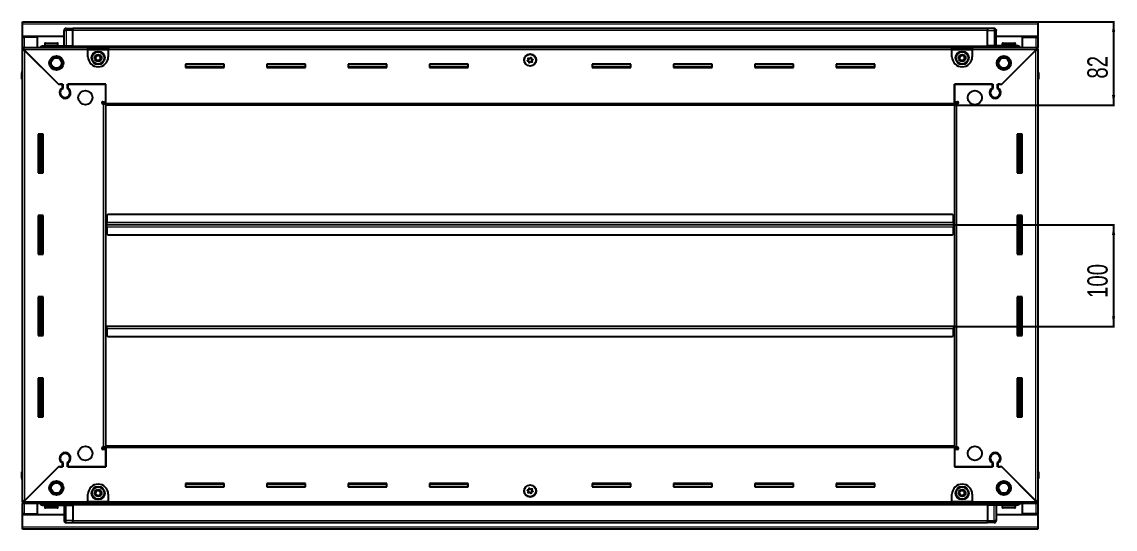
# Model space of a CAD drawing. Header units: millimetres. Extents: x 1415 to 5749, y -1065 to 1589.
# Drawn here: x 4674 to 5749, y 927 to 1426 of the extents above; entities that cross this region are included whole.
import ezdxf

# ---------------------------------------------------------------- set-up
doc = ezdxf.new("R2010")
doc.units = ezdxf.units.MM
doc.layers.add('FORMAT', color=7, linetype='Continuous')
doc.styles.add('SLDTEXTSTYLE0', font='TXT', dxfattribs={"width": 0.75})
doc.dimstyles.new('SLDDIMSTYLE0', dxfattribs={"dimtxt": 20, "dimasz": 10, "dimexe": 0, "dimexo": 0.0625, "dimgap": 5, "dimtad": 2, "dimdec": 1, "dimrnd": 1e-09, "dimzin": 12, "dimdsep": 46, "dimtxsty": 'SLDTEXTSTYLE0', "dimsah": 1, "dimcen": 0.09, "dimadec": 0, "dimazin": 3, "dimtfac": 1, "dimtofl": 0, "dimtmove": 0, "dimatfit": 3, "dimfxl": 0, "dimfrac": 2, "dimtolj": 1, "dimtzin": 12, "dimarcsym": 0})

# ---------------------------------------------------------------- blocks, each defined once
blk = doc.blocks.new('_D_6')
at = {"layer": 'FORMAT'}
for p, q in [((5673.2, 1425.8), (5748.7, 1425.8)), ((5747.7, 1425.8), (5747.7, 1343.8)), ((5591.2, 1343.8), (5748.7, 1343.8))]:
    blk.add_line(p, q, dxfattribs=at)
for points in [[(5747.7, 1425.8), (5746.2, 1415.8), (5749.3, 1415.8)], [(5747.7, 1343.8), (5749.3, 1353.8), (5746.2, 1353.8)]]:
    blk.add_solid(points, dxfattribs=at)
at = {"layer": 'FORMAT', "insert": (5721.9, 1370), "char_height": 20, "attachment_point": 1, "rotation": 90, "style": 'SLDTEXTSTYLE0'}
blk.add_mtext('82', dxfattribs=at)
blk = doc.blocks.new('_D_7')
at = {"layer": 'FORMAT'}
for p, q in [((5590.2, 1226.3), (5748.7, 1226.3)), ((5747.7, 1226.3), (5747.7, 1126.3)), ((5590.2, 1126.3), (5748.7, 1126.3))]:
    blk.add_line(p, q, dxfattribs=at)
for points in [[(5747.7, 1226.3), (5746.2, 1216.3), (5749.3, 1216.3)], [(5747.7, 1126.3), (5749.3, 1136.3), (5746.2, 1136.3)]]:
    blk.add_solid(points, dxfattribs=at)
at = {"layer": 'FORMAT', "insert": (5721.9, 1154.2), "char_height": 20, "attachment_point": 1, "rotation": 90, "style": 'SLDTEXTSTYLE0'}
blk.add_mtext('100', dxfattribs=at)

msp = doc.modelspace()

# ---------------------------------------------------------------- linework, layer by layer
at = {"color": 7, "linetype": 'Continuous', "lineweight": 25}
for p, q in [((4674.21, 1423.72), (4674.21, 1425.82)), ((4674.21, 1425.82), (5673.21, 1425.82)), ((4674.21, 1411.32), (4674.21, 1423.72)), ((5673.21, 1425.82), (5673.21, 1423.72)), ((5673.21, 1423.72), (5673.21, 1411.32)), ((4715.21, 1411.32), (4674.21, 1411.32)), ((4674.21, 1410.82), (4674.21, 1411.32)), ((4674.21, 1400.57), (4674.21, 1410.82)), ((4674.21, 1410.82), (4676.31, 1410.82)), ((4675.71, 1410.82), (4675.71, 1411.32)), ((4689.21, 1410.82), (4676.31, 1410.82)), ((4689.21, 1400.57), (4689.21, 1410.82)), ((4715.21, 1402.32), (4715.21, 1417.32)), ((4715.89, 1418.82), (4715.89, 1418.82)), ((4717.21, 1419.32), (4723.71, 1419.32)), ((4717.21, 1419.32), (4723.71, 1419.32)), ((4723.71, 1419.32), (4723.71, 1419.32)), ((4723.71, 1419.32), (4723.71, 1419.32)), ((4723.71, 1419.32), (4723.71, 1417.32)), ((5623.71, 1419.17), (4723.71, 1419.17)), ((4723.71, 1402.32), (4723.71, 1417.32)), ((5623.71, 1419.32), (5623.71, 1419.32)), ((5630.21, 1419.32), (5623.71, 1419.32)), ((5630.21, 1419.32), (5623.71, 1419.32)), ((5623.71, 1419.32), (5623.71, 1417.32)), ((5623.71, 1402.32), (5623.71, 1417.32)), ((5632.21, 1417.32), (5632.21, 1417.32)), ((5632.21, 1402.32), (5632.21, 1417.32)), ((5673.21, 1411.32), (5632.21, 1411.32)), ((5658.21, 1400.57), (5658.21, 1410.82)), ((5658.21, 1410.82), (5671.11, 1410.82)), ((5671.11, 1410.82), (5673.21, 1410.82)), ((5671.71, 1410.82), (5671.71, 1411.32)), ((5673.21, 1410.82), (5673.21, 1411.32)), ((5673.21, 1410.82), (5673.21, 1400.57)), ((4674.21, 1399.07), (4674.21, 1400.57)), ((4674.21, 1400.57), (4675.21, 1400.57)), ((4674.21, 1398.57), (4674.21, 1399.07)), ((4674.21, 1399.07), (4675.21, 1399.07)), ((4674.21, 954.07), (4674.21, 1398.57)), ((4675.71, 1398.57), (4674.21, 1398.57)), ((4675.21, 1399.07), (4675.21, 1400.57)), ((4675.21, 1400.57), (4738.71, 1400.57)), ((4675.81, 1398.47), (4709.71, 1364.57)), ((4694.71, 1402.32), (4723.71, 1402.32)), ((4696.21, 1404.22), (4696.21, 1402.32)), ((4697.01, 1405.02), (4708.41, 1405.02)), ((4709.21, 1402.32), (4709.21, 1404.22)), ((4723.64, 1400.57), (4723.71, 1402.29)), ((4723.71, 1402.32), (4723.71, 1401.82)), ((4723.71, 1401.17), (5623.71, 1401.17)), ((4738.71, 1398.47), (4738.71, 1400.57)), ((4738.71, 1400.57), (4758.71, 1400.57)), ((4738.71, 1399.07), (4758.71, 1399.07)), ((4738.71, 1391.57), (4738.71, 1398.47)), ((4758.71, 1400.57), (4758.71, 1398.47)), ((4758.71, 1400.57), (5588.71, 1400.57)), ((4758.71, 1398.47), (4758.71, 1391.57)), ((5588.71, 1398.47), (5588.71, 1400.57)), ((5588.71, 1400.57), (5608.71, 1400.57)), ((5588.71, 1399.07), (5608.71, 1399.07)), ((5588.71, 1391.57), (5588.71, 1398.47)), ((5608.71, 1400.57), (5608.71, 1398.47)), ((5608.71, 1400.57), (5672.21, 1400.57)), ((5608.71, 1398.47), (5608.71, 1391.57)), ((5652.71, 1402.32), (5623.71, 1402.32)), ((5623.71, 1402.32), (5623.71, 1401.82)), ((5623.71, 1402.29), (5623.79, 1400.57)), ((5637.71, 1364.57), (5671.61, 1398.47)), ((5638.21, 1404.22), (5638.21, 1402.32)), ((5639.01, 1405.02), (5650.41, 1405.02)), ((5651.21, 1402.32), (5651.21, 1404.22)), ((5671.71, 1398.57), (5673.21, 1398.57)), ((5672.21, 1399.07), (5672.21, 1400.57)), ((5672.21, 1400.57), (5673.21, 1400.57)), ((5672.21, 1399.07), (5673.21, 1399.07)), ((5673.21, 1399.07), (5673.21, 1400.57)), ((5673.21, 1399.07), (5673.21, 1398.57)), ((5673.21, 1398.57), (5673.21, 954.07)), ((4710.41, 1363.87), (4676.31, 1397.97)), ((5671.11, 1397.97), (5637.01, 1363.87)), ((4872.71, 1384.32), (4834.71, 1384.32)), ((4834.71, 1384.32), (4834.71, 1380.82)), ((4872.71, 1381.57), (4834.71, 1381.57)), ((4834.71, 1380.82), (4872.71, 1380.82)), ((4872.71, 1380.82), (4872.71, 1384.32)), ((4952.71, 1384.32), (4914.71, 1384.32)), ((4914.71, 1384.32), (4914.71, 1380.82)), ((4952.71, 1381.57), (4914.71, 1381.57)), ((4914.71, 1380.82), (4952.71, 1380.82)), ((4952.71, 1380.82), (4952.71, 1384.32)), ((5032.71, 1384.32), (4994.71, 1384.32)), ((4994.71, 1384.32), (4994.71, 1380.82)), ((5032.71, 1381.57), (4994.71, 1381.57)), ((4994.71, 1380.82), (5032.71, 1380.82)), ((5032.71, 1380.82), (5032.71, 1384.32)), ((5112.71, 1384.32), (5074.71, 1384.32)), ((5074.71, 1384.32), (5074.71, 1380.82)), ((5112.71, 1381.57), (5074.71, 1381.57)), ((5074.71, 1380.82), (5112.71, 1380.82)), ((5112.71, 1380.82), (5112.71, 1384.32)), ((5272.71, 1384.32), (5234.71, 1384.32)), ((5234.71, 1384.32), (5234.71, 1380.82)), ((5272.71, 1381.57), (5234.71, 1381.57)), ((5234.71, 1380.82), (5272.71, 1380.82)), ((5272.71, 1380.82), (5272.71, 1384.32)), ((5352.71, 1384.32), (5314.71, 1384.32)), ((5314.71, 1384.32), (5314.71, 1380.82)), ((5352.71, 1381.57), (5314.71, 1381.57)), ((5314.71, 1380.82), (5352.71, 1380.82)), ((5352.71, 1380.82), (5352.71, 1384.32)), ((5432.71, 1384.32), (5394.71, 1384.32)), ((5394.71, 1384.32), (5394.71, 1380.82)), ((5432.71, 1381.57), (5394.71, 1381.57)), ((5394.71, 1380.82), (5432.71, 1380.82)), ((5432.71, 1380.82), (5432.71, 1384.32)), ((5512.71, 1384.32), (5474.71, 1384.32)), ((5474.71, 1384.32), (5474.71, 1380.82)), ((5512.71, 1381.57), (5474.71, 1381.57)), ((5474.71, 1380.82), (5512.71, 1380.82)), ((5512.71, 1380.82), (5512.71, 1384.32)), ((5673.21, 1377.15), (5673.21, 1377.15)), ((4673.71, 1375.82), (4673.71, 1369.32)), ((4673.71, 1369.32), (4673.71, 1375.82)), ((4673.71, 1369.32), (4673.71, 1369.32)), ((4674.21, 1369.32), (4673.71, 1369.32)), ((4673.86, 1369.32), (4673.86, 983.32)), ((5673.21, 1369.32), (5673.71, 1369.32)), ((5673.56, 983.32), (5673.56, 1369.32)), ((5673.71, 1375.82), (5673.71, 1369.32)), ((5673.71, 1369.32), (5673.71, 1375.82)), ((5673.71, 1369.32), (5673.71, 1369.32)), ((5673.71, 1369.32), (5673.71, 1369.32)), ((4709.71, 1364.57), (4713.91, 1364.57)), ((4711.11, 1364.57), (4710.41, 1363.87)), ((4713.21, 1364.57), (4711.11, 1364.57)), ((4713.21, 1364.57), (4713.21, 1360.68)), ((4713.91, 1364.57), (4713.91, 1360.29)), ((4718.51, 1364.57), (4756.21, 1364.57)), ((4718.51, 1360.29), (4718.51, 1364.57)), ((4719.21, 1360.68), (4719.21, 1364.57)), ((4756.21, 1364.57), (4719.21, 1364.57)), ((4756.21, 1347.32), (4756.21, 1364.57)), ((4756.21, 1345.92), (4756.21, 1364.57)), ((5591.21, 1364.57), (5591.21, 1347.32)), ((5628.21, 1364.57), (5591.21, 1364.57)), ((5591.21, 1364.57), (5628.91, 1364.57)), ((5591.21, 1345.92), (5591.21, 1364.57)), ((5628.21, 1364.57), (5628.21, 1360.68)), ((5628.91, 1364.57), (5628.91, 1360.29)), ((5633.51, 1364.57), (5637.71, 1364.57)), ((5633.51, 1360.29), (5633.51, 1364.57)), ((5636.31, 1364.57), (5634.21, 1364.57)), ((5634.21, 1360.68), (5634.21, 1364.57)), ((5637.01, 1363.87), (5636.31, 1364.57)), ((4714.21, 1351.71), (4714.21, 1350.95)), ((4753.36, 1347.32), (4756.21, 1347.32)), ((4754.11, 1345.32), (4753.36, 1345.32)), ((4754.11, 1345.32), (4756.21, 1345.32)), ((4756.21, 1346.32), (4754.21, 1346.32)), ((4754.21, 1346.32), (4754.21, 1345.32)), ((4756.21, 1343.82), (4756.21, 1345.92)), ((5591.21, 1347.32), (5594.06, 1347.32)), ((5593.21, 1346.32), (5591.21, 1346.32)), ((5591.21, 1345.92), (5591.21, 1343.82)), ((5591.21, 1345.32), (5593.31, 1345.32)), ((5593.21, 1345.32), (5593.21, 1346.32)), ((5594.06, 1345.32), (5593.31, 1345.32)), ((5633.21, 1351.71), (5633.21, 1350.95)), ((4756.21, 1008.82), (4756.21, 1343.82)), ((5591.21, 1343.82), (4756.21, 1343.82)), ((5591.21, 1343.82), (5591.21, 1008.82)), ((4694.71, 1315.32), (4689.71, 1315.32)), ((4689.71, 1315.32), (4689.71, 1277.32)), ((4691.86, 1277.32), (4691.86, 1315.32)), ((4693.65, 1277.32), (4693.65, 1315.32)), ((4693.69, 1277.32), (4693.69, 1315.32)), ((4694.71, 1277.32), (4694.71, 1315.32)), ((5652.71, 1315.32), (5652.71, 1277.32)), ((5657.71, 1315.32), (5652.71, 1315.32)), ((5653.73, 1315.32), (5653.73, 1277.32)), ((5653.77, 1315.32), (5653.77, 1277.32)), ((5655.56, 1315.32), (5655.56, 1277.32)), ((5657.71, 1277.32), (5657.71, 1315.32)), ((4689.71, 1277.32), (4694.71, 1277.32)), ((5652.71, 1277.32), (5657.71, 1277.32)), ((4694.71, 1235.32), (4689.71, 1235.32)), ((4689.71, 1235.32), (4689.71, 1197.32)), ((4691.86, 1197.32), (4691.86, 1235.32)), ((4693.65, 1197.32), (4693.65, 1235.32)), ((4693.69, 1197.32), (4693.69, 1235.32)), ((4694.71, 1197.32), (4694.71, 1235.32)), ((4756.96, 1226.32), (4756.21, 1226.32)), ((4757.21, 1229.17), (4756.96, 1229.17)), ((4756.96, 1229.17), (4756.96, 1226.32)), ((4756.96, 1226.32), (4756.96, 1223.47)), ((4758.21, 1236.32), (4757.21, 1235.32)), ((4757.21, 1235.32), (4757.21, 1228.42)), ((4757.21, 1226.32), (4757.21, 1228.42)), ((4757.21, 1224.22), (4757.21, 1226.32)), ((5590.21, 1226.32), (4757.21, 1226.32)), ((5589.21, 1236.32), (4758.21, 1236.32)), ((5590.21, 1235.32), (5589.21, 1236.32)), ((5590.21, 1228.42), (5590.21, 1235.32)), ((5590.46, 1229.17), (5590.21, 1229.17)), ((5590.21, 1228.42), (5590.21, 1226.32)), ((5590.21, 1226.32), (5590.21, 1224.22)), ((5590.46, 1226.32), (5590.46, 1229.17)), ((5590.46, 1223.47), (5590.46, 1226.32)), ((5591.21, 1226.32), (5590.46, 1226.32)), ((5652.71, 1235.32), (5652.71, 1197.32)), ((5657.71, 1235.32), (5652.71, 1235.32)), ((5653.73, 1235.32), (5653.73, 1197.32)), ((5653.77, 1235.32), (5653.77, 1197.32)), ((5655.56, 1235.32), (5655.56, 1197.32)), ((5657.71, 1197.32), (5657.71, 1235.32)), ((4756.96, 1223.47), (4757.21, 1223.47)), ((4757.21, 1224.22), (4757.21, 1217.32)), ((4757.21, 1217.32), (4758.21, 1216.32)), ((4758.21, 1216.32), (5589.21, 1216.32)), ((5589.21, 1216.32), (5590.21, 1217.32)), ((5590.21, 1217.32), (5590.21, 1224.22)), ((5590.21, 1223.47), (5590.46, 1223.47)), ((4689.71, 1197.32), (4694.71, 1197.32)), ((5652.71, 1197.32), (5657.71, 1197.32)), ((4694.71, 1155.32), (4689.71, 1155.32)), ((4689.71, 1155.32), (4689.71, 1117.32)), ((4691.86, 1117.32), (4691.86, 1155.32)), ((4693.65, 1117.32), (4693.65, 1155.32)), ((4693.69, 1117.32), (4693.69, 1155.32)), ((4694.71, 1117.32), (4694.71, 1155.32)), ((5652.71, 1155.32), (5652.71, 1117.32)), ((5657.71, 1155.32), (5652.71, 1155.32)), ((5653.73, 1155.32), (5653.73, 1117.32)), ((5653.77, 1155.32), (5653.77, 1117.32)), ((5655.56, 1155.32), (5655.56, 1117.32)), ((5657.71, 1117.32), (5657.71, 1155.32)), ((4756.21, 1126.32), (4756.96, 1126.32)), ((4756.96, 1126.32), (4756.96, 1123.47)), ((4756.96, 1123.47), (4757.21, 1123.47)), ((4757.21, 1124.22), (4757.21, 1126.32)), ((4757.21, 1126.32), (5590.21, 1126.32)), ((4757.21, 1124.22), (4757.21, 1117.32)), ((5590.21, 1126.32), (5590.21, 1124.22)), ((5590.21, 1117.32), (5590.21, 1124.22)), ((5590.21, 1123.47), (5590.46, 1123.47)), ((5590.46, 1123.47), (5590.46, 1126.32)), ((5590.46, 1126.32), (5591.21, 1126.32)), ((4689.71, 1117.32), (4694.71, 1117.32)), ((4757.21, 1117.32), (4758.21, 1116.32)), ((4758.21, 1116.32), (5589.21, 1116.32)), ((5589.21, 1116.32), (5590.21, 1117.32)), ((5652.71, 1117.32), (5657.71, 1117.32)), ((4694.71, 1075.32), (4689.71, 1075.32)), ((4689.71, 1075.32), (4689.71, 1037.32)), ((4691.86, 1037.32), (4691.86, 1075.32)), ((4693.65, 1037.32), (4693.65, 1075.32)), ((4693.69, 1037.32), (4693.69, 1075.32)), ((4694.71, 1037.32), (4694.71, 1075.32)), ((5652.71, 1075.32), (5652.71, 1037.32)), ((5657.71, 1075.32), (5652.71, 1075.32)), ((5653.73, 1075.32), (5653.73, 1037.32)), ((5653.77, 1075.32), (5653.77, 1037.32)), ((5655.56, 1075.32), (5655.56, 1037.32)), ((5657.71, 1037.32), (5657.71, 1075.32)), ((4689.71, 1037.32), (4694.71, 1037.32)), ((5652.71, 1037.32), (5657.71, 1037.32)), ((4714.21, 1001.7), (4714.21, 1000.94)), ((4753.36, 1007.32), (4754.11, 1007.32)), ((4756.21, 1005.32), (4753.36, 1005.32)), ((4756.21, 1007.32), (4754.11, 1007.32)), ((4754.21, 1007.32), (4754.21, 1006.32)), ((4754.21, 1006.32), (4756.21, 1006.32)), ((4756.21, 1006.72), (4756.21, 1008.82)), ((4756.21, 1008.82), (5591.21, 1008.82)), ((4756.21, 1006.72), (4756.21, 988.07)), ((4756.21, 988.07), (4756.21, 1005.32)), ((5591.21, 1008.82), (5591.21, 1006.72)), ((5593.31, 1007.32), (5591.21, 1007.32)), ((5591.21, 1006.72), (5591.21, 988.07)), ((5591.21, 1006.32), (5593.21, 1006.32)), ((5591.21, 1005.32), (5591.21, 988.07)), ((5594.06, 1005.32), (5591.21, 1005.32)), ((5593.21, 1006.32), (5593.21, 1007.32)), ((5593.31, 1007.32), (5594.06, 1007.32)), ((5633.21, 1001.7), (5633.21, 1000.94)), ((4713.21, 991.96), (4713.21, 988.07)), ((4713.91, 992.36), (4713.91, 988.07)), ((4718.51, 988.07), (4718.51, 992.36)), ((4719.21, 988.07), (4719.21, 991.96)), ((5628.21, 991.96), (5628.21, 988.07)), ((5628.91, 992.36), (5628.91, 988.07)), ((5633.51, 988.07), (5633.51, 992.36)), ((5634.21, 988.07), (5634.21, 991.96)), ((4673.71, 976.82), (4673.71, 983.32)), ((4673.71, 983.32), (4673.71, 983.32)), ((4673.71, 983.32), (4673.71, 983.32)), ((4673.71, 983.32), (4673.71, 976.82)), ((4674.21, 983.32), (4673.71, 983.32)), ((4709.71, 988.07), (4675.81, 954.17)), ((4676.31, 954.67), (4710.41, 988.77)), ((4713.91, 988.07), (4709.71, 988.07)), ((4710.41, 988.77), (4711.11, 988.07)), ((4711.11, 988.07), (4713.21, 988.07)), ((4756.21, 988.07), (4718.51, 988.07)), ((4719.21, 988.07), (4756.21, 988.07)), ((5591.21, 988.07), (5628.21, 988.07)), ((5628.91, 988.07), (5591.21, 988.07)), ((5637.71, 988.07), (5633.51, 988.07)), ((5634.21, 988.07), (5636.31, 988.07)), ((5636.31, 988.07), (5637.01, 988.77)), ((5637.01, 988.77), (5671.11, 954.67)), ((5671.61, 954.17), (5637.71, 988.07)), ((5673.21, 983.32), (5673.71, 983.32)), ((5673.71, 983.32), (5673.71, 983.32)), ((5673.71, 976.82), (5673.71, 983.32)), ((5673.71, 983.32), (5673.71, 976.82)), ((4674.21, 975.5), (4674.21, 975.5)), ((4872.71, 971.82), (4834.71, 971.82)), ((4834.71, 971.82), (4834.71, 968.32)), ((4834.71, 971.07), (4872.71, 971.07)), ((4834.71, 968.32), (4872.71, 968.32)), ((4872.71, 968.32), (4872.71, 971.82)), ((4952.71, 971.82), (4914.71, 971.82)), ((4914.71, 971.82), (4914.71, 968.32)), ((4914.71, 971.07), (4952.71, 971.07)), ((4914.71, 968.32), (4952.71, 968.32)), ((4952.71, 968.32), (4952.71, 971.82)), ((5032.71, 971.82), (4994.71, 971.82)), ((4994.71, 971.82), (4994.71, 968.32)), ((4994.71, 971.07), (5032.71, 971.07)), ((4994.71, 968.32), (5032.71, 968.32)), ((5032.71, 968.32), (5032.71, 971.82)), ((5112.71, 971.82), (5074.71, 971.82)), ((5074.71, 971.82), (5074.71, 968.32)), ((5074.71, 971.07), (5112.71, 971.07)), ((5074.71, 968.32), (5112.71, 968.32)), ((5112.71, 968.32), (5112.71, 971.82)), ((5272.71, 971.82), (5234.71, 971.82)), ((5234.71, 971.82), (5234.71, 968.32)), ((5234.71, 971.07), (5272.71, 971.07)), ((5234.71, 968.32), (5272.71, 968.32)), ((5272.71, 968.32), (5272.71, 971.82)), ((5352.71, 971.82), (5314.71, 971.82)), ((5314.71, 971.82), (5314.71, 968.32)), ((5314.71, 971.07), (5352.71, 971.07)), ((5314.71, 968.32), (5352.71, 968.32)), ((5352.71, 968.32), (5352.71, 971.82)), ((5432.71, 971.82), (5394.71, 971.82)), ((5394.71, 971.82), (5394.71, 968.32)), ((5394.71, 971.07), (5432.71, 971.07)), ((5394.71, 968.32), (5432.71, 968.32)), ((5432.71, 968.32), (5432.71, 971.82)), ((5512.71, 971.82), (5474.71, 971.82)), ((5474.71, 971.82), (5474.71, 968.32)), ((5474.71, 971.07), (5512.71, 971.07)), ((5474.71, 968.32), (5512.71, 968.32)), ((5512.71, 968.32), (5512.71, 971.82)), ((4738.71, 954.17), (4738.71, 961.07)), ((4758.71, 961.07), (4758.71, 954.17)), ((5588.71, 954.17), (5588.71, 961.07)), ((5608.71, 961.07), (5608.71, 954.17)), ((4674.21, 953.57), (4674.21, 954.07)), ((4675.71, 954.07), (4674.21, 954.07)), ((4674.21, 953.57), (4674.21, 952.07)), ((4675.21, 953.57), (4674.21, 953.57)), ((4674.21, 941.82), (4674.21, 952.07)), ((4675.21, 952.07), (4674.21, 952.07)), ((4675.21, 953.57), (4675.21, 952.07)), ((4738.71, 952.07), (4675.21, 952.07)), ((4689.21, 941.82), (4689.21, 952.07)), ((4694.71, 950.32), (4723.71, 950.32)), ((4696.21, 950.32), (4696.21, 948.42)), ((4700.79, 947.62), (4697.01, 947.62)), ((4708.41, 947.62), (4700.79, 947.62)), ((4709.21, 948.42), (4709.21, 950.32)), ((4715.21, 950.32), (4715.21, 935.32)), ((4723.71, 950.36), (4723.64, 952.07)), ((5623.71, 951.47), (4723.71, 951.47)), ((4723.71, 950.32), (4723.71, 950.82)), ((4723.71, 950.32), (4723.71, 935.32)), ((4738.71, 952.07), (4738.71, 954.17)), ((4758.71, 953.57), (4738.71, 953.57)), ((4758.71, 952.07), (4738.71, 952.07)), ((4758.71, 954.17), (4758.71, 952.07)), ((5588.71, 952.07), (4758.71, 952.07)), ((5588.71, 952.07), (5588.71, 954.17)), ((5608.71, 953.57), (5588.71, 953.57)), ((5608.71, 952.07), (5588.71, 952.07)), ((5608.71, 954.17), (5608.71, 952.07)), ((5672.21, 952.07), (5608.71, 952.07)), ((5623.79, 952.07), (5623.71, 950.36)), ((5623.71, 950.32), (5623.71, 950.82)), ((5652.71, 950.32), (5623.71, 950.32)), ((5623.71, 950.32), (5623.71, 935.32)), ((5632.21, 950.32), (5632.21, 935.32)), ((5638.21, 950.32), (5638.21, 948.42)), ((5646, 947.62), (5639.01, 947.62)), ((5650.41, 947.62), (5646, 947.62)), ((5651.21, 948.42), (5651.21, 950.32)), ((5658.21, 941.82), (5658.21, 952.07)), ((5671.71, 954.07), (5673.21, 954.07)), ((5672.21, 953.57), (5672.21, 952.07)), ((5673.21, 953.57), (5672.21, 953.57)), ((5673.21, 952.07), (5672.21, 952.07)), ((5673.21, 954.07), (5673.21, 953.57)), ((5673.21, 953.57), (5673.21, 952.07)), ((5673.21, 952.07), (5673.21, 941.82)), ((4676.31, 941.82), (4674.21, 941.82)), ((4674.21, 941.32), (4674.21, 941.82)), ((4674.21, 941.32), (4715.21, 941.32)), ((4674.21, 928.92), (4674.21, 941.32)), ((4675.71, 941.32), (4675.71, 941.82)), ((4676.31, 941.82), (4689.21, 941.82)), ((5632.21, 941.32), (5673.21, 941.32)), ((5671.11, 941.82), (5658.21, 941.82)), ((5673.21, 941.82), (5671.11, 941.82)), ((5671.71, 941.32), (5671.71, 941.82)), ((5673.21, 941.32), (5673.21, 941.82)), ((5673.21, 941.32), (5673.21, 928.92)), ((4674.21, 926.82), (4674.21, 928.92)), ((5673.21, 926.82), (4674.21, 926.82)), ((4715.21, 935.32), (4715.21, 935.32)), ((4717.21, 933.32), (4723.71, 933.32)), ((4717.21, 933.32), (4723.71, 933.32)), ((4723.71, 933.32), (4723.71, 935.32)), ((4723.71, 933.47), (5623.71, 933.47)), ((4723.71, 933.32), (4723.71, 933.32)), ((5623.71, 933.32), (5623.71, 935.32)), ((5623.71, 933.32), (5623.71, 933.32)), ((5630.21, 933.32), (5623.71, 933.32)), ((5623.71, 933.32), (5623.71, 933.32)), ((5630.21, 933.32), (5623.71, 933.32)), ((5631.53, 933.82), (5631.53, 933.82)), ((5673.21, 928.92), (5673.21, 926.82))]:
    msp.add_line(p, q, dxfattribs=at)
at = {"color": 8, "linetype": 'Continuous', "lineweight": 18}
for p, q in [((5673.21, 1423.72), (4674.21, 1423.72)), ((4676.31, 1410.82), (4676.31, 1411.32)), ((4676.31, 1400.57), (4676.31, 1410.82)), ((4715.21, 1417.32), (4717.21, 1417.32)), ((4717.21, 1419.32), (4717.21, 1417.32)), ((4717.21, 1417.32), (4717.21, 1402.32)), ((4723.71, 1417.32), (4717.21, 1417.32)), ((5623.71, 1417.17), (4723.71, 1417.17)), ((5623.71, 1417.32), (5630.21, 1417.32)), ((5630.21, 1419.32), (5630.21, 1417.32)), ((5632.21, 1417.32), (5630.21, 1417.32)), ((5630.21, 1417.32), (5630.21, 1402.32)), ((5671.11, 1411.32), (5671.11, 1410.82)), ((5671.11, 1410.82), (5671.11, 1400.57)), ((4738.71, 1398.47), (4675.81, 1398.47)), ((4696.21, 1404.22), (4709.21, 1404.22)), ((5623.71, 1401.82), (4723.71, 1401.82)), ((5623.71, 1400.59), (4723.71, 1400.59)), ((4738.71, 1398.47), (4758.71, 1398.47)), ((5588.71, 1398.47), (4758.71, 1398.47)), ((5588.71, 1398.47), (5608.71, 1398.47)), ((5671.61, 1398.47), (5608.71, 1398.47)), ((5638.21, 1404.22), (5651.21, 1404.22)), ((4676.31, 1397.97), (4676.31, 954.67)), ((5671.11, 954.67), (5671.11, 1397.97)), ((4674.21, 1375.82), (4673.71, 1375.82)), ((5673.21, 1375.82), (5673.71, 1375.82)), ((4754.11, 1007.32), (4754.11, 1345.32)), ((4756.21, 1345.92), (5591.21, 1345.92)), ((5593.31, 1345.32), (5593.31, 1007.32)), ((4691.21, 1315.32), (4691.21, 1277.32)), ((4692.45, 1315.32), (4692.45, 1277.32)), ((5654.98, 1277.32), (5654.98, 1315.32)), ((5656.21, 1277.32), (5656.21, 1315.32)), ((4691.21, 1235.32), (4691.21, 1197.32)), ((4692.45, 1235.32), (4692.45, 1197.32)), ((5590.21, 1228.42), (4757.21, 1228.42)), ((5654.98, 1197.32), (5654.98, 1235.32)), ((5656.21, 1197.32), (5656.21, 1235.32)), ((4757.21, 1224.22), (5590.21, 1224.22)), ((4691.21, 1155.32), (4691.21, 1117.32)), ((4692.45, 1155.32), (4692.45, 1117.32)), ((5654.98, 1117.32), (5654.98, 1155.32)), ((5656.21, 1117.32), (5656.21, 1155.32)), ((4757.21, 1124.22), (5590.21, 1124.22)), ((4691.21, 1075.32), (4691.21, 1037.32)), ((4692.45, 1075.32), (4692.45, 1037.32)), ((5654.98, 1037.32), (5654.98, 1075.32)), ((5656.21, 1037.32), (5656.21, 1075.32)), ((5591.21, 1006.72), (4756.21, 1006.72)), ((4674.21, 976.82), (4673.71, 976.82)), ((5673.21, 976.82), (5673.71, 976.82)), ((4675.81, 954.17), (4738.71, 954.17)), ((4676.31, 941.82), (4676.31, 952.07)), ((4700.52, 948.42), (4696.21, 948.42)), ((4709.21, 948.42), (4700.52, 948.42)), ((4717.21, 935.32), (4717.21, 950.32)), ((4723.71, 952.06), (5623.71, 952.06)), ((4723.71, 950.82), (5623.71, 950.82)), ((4758.71, 954.17), (4738.71, 954.17)), ((4758.71, 954.17), (5588.71, 954.17)), ((5608.71, 954.17), (5588.71, 954.17)), ((5608.71, 954.17), (5671.61, 954.17)), ((5630.21, 935.32), (5630.21, 950.32)), ((5646.19, 948.42), (5638.21, 948.42)), ((5651.21, 948.42), (5646.19, 948.42)), ((5671.11, 952.07), (5671.11, 941.82)), ((4676.31, 941.32), (4676.31, 941.82)), ((5671.11, 941.82), (5671.11, 941.32)), ((5673.21, 928.92), (4674.21, 928.92)), ((4715.21, 935.32), (4717.21, 935.32)), ((4717.21, 933.32), (4717.21, 935.32)), ((4723.71, 935.32), (4717.21, 935.32)), ((4723.71, 935.47), (5623.71, 935.47)), ((5623.71, 935.32), (5630.21, 935.32)), ((5632.21, 935.32), (5630.21, 935.32)), ((5630.21, 933.32), (5630.21, 935.32))]:
    msp.add_line(p, q, dxfattribs=at)
at = {"color": 7, "linetype": 'Continuous', "lineweight": 25, "flags": 128}
msp.add_lwpolyline([(5632.07, 1418.08), (5632.17, 1417.71), (5632.21, 1417.32)], dxfattribs=at)
at = {"color": 7, "linetype": 'Continuous', "lineweight": 25}
for centre, radius in [((4707.71, 1385.32), 7), ((4707.71, 1385.32), 6.03), ((4707.71, 1385.32), 5.1), ((4748.71, 1390.32), 6.5), ((4748.71, 1390.32), 3.46), ((5173.71, 1388.32), 6), ((5173.71, 1388.17), 5.79), ((5173.71, 1388.17), 1.85), ((5598.71, 1390.32), 6.5), ((5598.71, 1390.32), 3.46), ((5639.71, 1385.32), 7), ((5639.71, 1385.32), 6.03), ((5639.71, 1385.32), 5.1), ((4736.21, 1351.32), 7), ((5611.21, 1351.32), 7), ((4736.21, 1001.32), 7), ((5611.21, 1001.32), 7), ((4707.71, 967.32), 7), ((4707.71, 967.32), 6.03), ((4707.71, 967.32), 5.1), ((4748.71, 962.32), 6.5), ((5173.71, 964.32), 6), ((5173.71, 964.47), 5.79), ((5598.71, 962.32), 6.5), ((5639.71, 967.32), 7), ((5639.71, 967.32), 6.03), ((5639.71, 967.32), 5.1), ((4748.71, 962.32), 3.46), ((5173.71, 964.47), 1.85), ((5598.71, 962.32), 3.46)]:
    msp.add_circle(centre, radius, dxfattribs=at)
at = {"color": 8, "linetype": 'Continuous', "lineweight": 18}
for centre in [(4748.71, 1390.32), (5598.71, 1390.32), (4748.71, 962.32), (5598.71, 962.32)]:
    msp.add_circle(centre, 5.7, dxfattribs=at)
at = {"color": 7, "linetype": 'Continuous', "lineweight": 25}
for centre, radius, start, end in [((4717.21, 1417.32), 2, 90, 180), ((5630.21, 1417.32), 2, 0, 90), ((4697.01, 1404.22), 0.8, 90, 180), ((4708.41, 1404.22), 0.8, 0, 90), ((4715.01, 1402.52), 0.2, 270, 0), ((5632.41, 1402.52), 0.2, 180, 270), ((5639.01, 1404.22), 0.8, 90, 180), ((5650.41, 1404.22), 0.8, 0, 90), ((4748.71, 1391.57), 10, 180, 270), ((4748.71, 1390.32), 2.5, 134.01559, 194.01559), ((4748.71, 1390.32), 2.5, 194.01559, 254.01559), ((4748.71, 1390.32), 2.5, 74.01559, 134.01559), ((4748.71, 1390.32), 2.5, 254.01559, 314.01559), ((4748.71, 1391.57), 10, 270, 0), ((4748.71, 1390.32), 2.5, 14.01559, 74.01559), ((4748.71, 1390.32), 2.5, 314.01559, 14.01559), ((5598.71, 1391.57), 10, 180, 270), ((5598.71, 1390.32), 2.5, 160.11158, 220.11158), ((5598.71, 1390.32), 2.5, 100.11158, 160.11158), ((5598.71, 1390.32), 2.5, 220.11158, 280.11158), ((5598.71, 1390.32), 2.5, 40.11158, 100.11158), ((5598.71, 1391.57), 10, 270, 0), ((5598.71, 1390.32), 2.5, 280.11158, 340.11158), ((5598.71, 1390.32), 2.5, 340.11158, 40.11158), ((4675.71, 1375.82), 2, 138.57492, 180), ((4675.71, 1375.82), 2, 138.59038, 180), ((5671.71, 1375.82), 2, 33.78451, 41.40962), ((5671.71, 1375.82), 2, 0, 41.39416), ((5671.71, 1375.82), 2, 0, 19.56674), ((4716.21, 1356.07), 5.5, 123.05573, 56.94427), ((4716.21, 1356.07), 4.8, 118.63099, 61.36901), ((5631.21, 1356.07), 5.5, 123.05573, 56.94427), ((5631.21, 1356.07), 4.8, 118.63099, 61.36901), ((4753.36, 1346.32), 1, 90, 270), ((5594.06, 1346.32), 1, 270, 90), ((4716.21, 996.57), 5.5, 303.05573, 236.94427), ((4716.21, 996.57), 4.8, 298.63099, 241.36901), ((4753.36, 1006.32), 1, 90, 270), ((5594.06, 1006.32), 1, 270, 90), ((5631.21, 996.57), 5.5, 303.05573, 236.94427), ((5631.21, 996.57), 4.8, 298.63099, 241.36901), ((4675.71, 976.82), 2, 180, 198.58003), ((4675.71, 976.82), 2, 180, 221.39416), ((4675.71, 976.82), 2, 213.94202, 221.40962), ((4748.71, 961.07), 10, 90, 180), ((4748.71, 961.07), 10, 0, 90), ((5598.71, 961.07), 10, 90, 180), ((5598.71, 961.07), 10, 0, 90), ((5671.71, 976.82), 2, 318.59038, 0), ((4748.71, 962.32), 2.5, 127.47401, 187.47401), ((4748.71, 962.32), 2.5, 187.47401, 247.47401), ((4748.71, 962.32), 2.5, 67.47401, 127.47401), ((4748.71, 962.32), 2.5, 247.47401, 307.47401), ((4748.71, 962.32), 2.5, 7.47401, 67.47401), ((4748.71, 962.32), 2.5, 307.47401, 7.47401), ((5598.71, 962.32), 2.5, 147.04236, 207.04236), ((5598.71, 962.32), 2.5, 207.04236, 267.04236), ((5598.71, 962.32), 2.5, 87.04236, 147.04236), ((5598.71, 962.32), 2.5, 267.04236, 327.04236), ((5598.71, 962.32), 2.5, 27.04236, 87.04236), ((5598.71, 962.32), 2.5, 327.04236, 27.04236), ((4697.01, 948.42), 0.8, 180, 270), ((4708.41, 948.42), 0.8, 270, 0), ((4715.01, 950.12), 0.2, 0, 90), ((5632.41, 950.12), 0.2, 90, 180), ((5639.01, 948.42), 0.8, 180, 270), ((5650.41, 948.42), 0.8, 270, 0), ((4717.21, 935.32), 2, 180, 270), ((5630.21, 935.32), 2, 270, 0), ((5630.21, 935.32), 2, 270, 311.40962), ((5630.21, 935.32), 2, 311.40962, 360)]:
    msp.add_arc(centre, radius, start, end, dxfattribs=at)
for points, knots in [([(4674.21, 1398.57), (4674.24, 1398.53), (4674.29, 1398.44), (4674.68, 1398.3), (4675.24, 1398.17), (4675.82, 1398.06), (4676.19, 1398), (4676.31, 1397.97)], [0, 0, 0, 0, 0.2302553, 0.4485219, 0.6667858, 0.8850496, 1, 1, 1, 1]), ([(4675.81, 1398.47), (4675.77, 1398.73), (4675.68, 1399.22), (4675.54, 1399.86), (4675.41, 1400.33), (4675.3, 1400.55), (4675.24, 1400.57), (4675.21, 1400.57)], [0, 0, 0, 0, 0.23025534, 0.4485219, 0.6667858, 0.88504963, 1, 1, 1, 1]), ([(4691.5, 1400.57), (4691.62, 1400.77), (4692, 1401.42), (4693.16, 1402.13), (4694.19, 1402.26), (4694.71, 1402.32)], [0, 0, 0, 0, 0.1822499, 0.5911249, 1, 1, 1, 1]), ([(4723.71, 1402.32), (4723.71, 1402.29), (4723.71, 1402.21), (4723.71, 1401.59), (4723.71, 1401.01), (4723.71, 1400.62), (4723.71, 1400.59)], [0, 0, 0, 0, 0.3242788, 0.6485576, 0.9728365, 1, 1, 1, 1]), ([(5623.71, 1402.32), (5623.71, 1402.29), (5623.71, 1402.21), (5623.71, 1401.59), (5623.71, 1401.01), (5623.71, 1400.62), (5623.71, 1400.59)], [0, 0, 0, 0, 0.3242788, 0.6485576, 0.9728365, 1, 1, 1, 1]), ([(5655.93, 1400.57), (5655.81, 1400.77), (5655.42, 1401.42), (5654.27, 1402.13), (5653.23, 1402.26), (5652.71, 1402.32)], [0, 0, 0, 0, 0.1822499, 0.5911249, 1, 1, 1, 1]), ([(5671.11, 1397.97), (5671.37, 1398.02), (5671.86, 1398.11), (5672.5, 1398.24), (5672.97, 1398.37), (5673.19, 1398.48), (5673.21, 1398.55), (5673.21, 1398.57)], [0, 0, 0, 0, 0.23025534, 0.4485219, 0.6667858, 0.88504963, 1, 1, 1, 1]), ([(5672.21, 1400.57), (5672.17, 1400.55), (5672.08, 1400.49), (5671.94, 1400.1), (5671.81, 1399.54), (5671.7, 1398.96), (5671.64, 1398.6), (5671.61, 1398.47)], [0, 0, 0, 0, 0.2302553, 0.4485219, 0.6667858, 0.8850496, 1, 1, 1, 1]), ([(4745.94, 1391.12), (4746.31, 1391.48), (4747, 1392.15), (4747.69, 1392.81), (4748.01, 1393.12)], [0, 0, 0, 0, 0.53468586, 1, 1, 1, 1]), ([(4746.64, 1388.32), (4746.55, 1388.65), (4746.35, 1389.45), (4746.11, 1390.42), (4745.97, 1391), (4745.94, 1391.12)], [0, 0, 0, 0, 0.3629006, 0.8668753, 1, 1, 1, 1]), ([(4749.41, 1387.52), (4748.92, 1387.66), (4747.99, 1387.93), (4747.07, 1388.19), (4746.64, 1388.32)], [0, 0, 0, 0, 0.5346859, 1, 1, 1, 1]), ([(4748.01, 1393.12), (4748.51, 1392.98), (4749.44, 1392.72), (4750.36, 1392.45), (4750.79, 1392.33)], [0, 0, 0, 0, 0.5346859, 1, 1, 1, 1]), ([(4751.49, 1389.53), (4751.12, 1389.17), (4750.42, 1388.5), (4749.73, 1387.83), (4749.41, 1387.52)], [0, 0, 0, 0, 0.5346859, 1, 1, 1, 1]), ([(4750.79, 1392.33), (4750.82, 1392.21), (4750.96, 1391.63), (4751.2, 1390.66), (4751.4, 1389.86), (4751.49, 1389.53)], [0, 0, 0, 0, 0.1331247, 0.6370994, 1, 1, 1, 1]), ([(5171.83, 1390.24), (5171.82, 1390.23), (5171.8, 1390.21), (5171.79, 1390.15), (5171.8, 1390.01), (5171.9, 1389.64), (5172.04, 1389.11), (5171.87, 1388.5), (5171.51, 1388.13), (5171.21, 1387.88), (5171.04, 1387.72), (5170.99, 1387.64), (5170.97, 1387.6), (5170.98, 1387.57), (5170.99, 1387.54), (5171.05, 1387.49), (5171.3, 1387.39), (5171.76, 1387.29), (5172.4, 1386.98), (5172.65, 1386.31), (5172.71, 1385.84), (5172.78, 1385.58), (5172.83, 1385.53), (5172.85, 1385.51), (5172.88, 1385.5), (5172.92, 1385.51), (5172.96, 1385.52), (5173.03, 1385.57), (5173.2, 1385.72), (5173.46, 1385.99), (5173.87, 1386.31), (5174.49, 1386.42), (5175, 1386.23), (5175.37, 1386.1), (5175.51, 1386.07), (5175.57, 1386.09), (5175.6, 1386.1), (5175.62, 1386.13), (5175.63, 1386.19), (5175.62, 1386.34), (5175.52, 1386.71), (5175.38, 1387.23), (5175.55, 1387.84), (5175.91, 1388.21), (5176.21, 1388.46), (5176.39, 1388.63), (5176.44, 1388.71), (5176.45, 1388.75), (5176.45, 1388.78), (5176.43, 1388.81), (5176.38, 1388.85), (5176.13, 1388.95), (5175.66, 1389.06), (5175.03, 1389.37), (5174.77, 1390.03), (5174.71, 1390.51), (5174.64, 1390.76), (5174.6, 1390.82), (5174.57, 1390.84), (5174.54, 1390.85), (5174.51, 1390.84), (5174.47, 1390.82), (5174.4, 1390.78), (5174.23, 1390.63), (5173.96, 1390.36), (5173.56, 1390.04), (5172.93, 1389.93), (5172.42, 1390.11), (5172.06, 1390.25), (5171.91, 1390.27), (5171.85, 1390.26), (5171.84, 1390.25), (5171.83, 1390.24)], [0, 0, 0, 0, 0.00200873, 0.00442003, 0.00936469, 0.02552819, 0.06770529, 0.09578618, 0.12464563, 0.1503415, 0.16051935, 0.16339425, 0.16569651, 0.16724481, 0.16887414, 0.1707699, 0.17860577, 0.21199411, 0.24999446, 0.2879948, 0.32138314, 0.32921901, 0.33111477, 0.3327441, 0.3342924, 0.33621663, 0.33853534, 0.3413178, 0.34966197, 0.37535784, 0.40421729, 0.43229818, 0.47447528, 0.49063878, 0.4966691, 0.49844005, 0.5, 0.50200873, 0.50442003, 0.50936469, 0.52552819, 0.56770529, 0.59578618, 0.62464563, 0.6503415, 0.66051935, 0.66339425, 0.66569651, 0.66724481, 0.66887414, 0.6707699, 0.67860577, 0.71199411, 0.74999446, 0.7879948, 0.82138314, 0.82921901, 0.83111477, 0.8327441, 0.8342924, 0.83621663, 0.83853534, 0.8413178, 0.84966197, 0.87535784, 0.90421729, 0.93229818, 0.97447528, 0.99063878, 0.9966691, 0.99844005, 1, 1, 1, 1]), ([(5595.87, 1389.82), (5595.91, 1389.93), (5596.12, 1390.5), (5596.45, 1391.43), (5596.73, 1392.21), (5596.85, 1392.53)], [0, 0, 0, 0, 0.1331247, 0.6370994, 1, 1, 1, 1]), ([(5597.73, 1387.61), (5597.4, 1388), (5596.78, 1388.74), (5596.16, 1389.48), (5595.87, 1389.82)], [0, 0, 0, 0, 0.5346859, 1, 1, 1, 1]), ([(5596.85, 1392.53), (5597.36, 1392.62), (5598.31, 1392.79), (5599.25, 1392.96), (5599.69, 1393.04)], [0, 0, 0, 0, 0.5346859, 1, 1, 1, 1]), ([(5600.57, 1388.12), (5600.06, 1388.03), (5599.11, 1387.86), (5598.17, 1387.69), (5597.73, 1387.61)], [0, 0, 0, 0, 0.5346859, 1, 1, 1, 1]), ([(5599.69, 1393.04), (5600.03, 1392.64), (5600.65, 1391.91), (5601.27, 1391.17), (5601.55, 1390.83)], [0, 0, 0, 0, 0.5346859, 1, 1, 1, 1]), ([(5601.55, 1390.83), (5601.44, 1390.51), (5601.16, 1389.73), (5600.82, 1388.8), (5600.61, 1388.23), (5600.57, 1388.12)], [0, 0, 0, 0, 0.3629006, 0.8668753, 1, 1, 1, 1]), ([(4746.05, 963.43), (4746.14, 963.51), (4746.62, 963.87), (4747.41, 964.48), (4748.06, 964.98), (4748.34, 965.19)], [0, 0, 0, 0, 0.1331247, 0.6370994, 1, 1, 1, 1]), ([(4746.42, 960.57), (4746.35, 961.08), (4746.23, 962.03), (4746.1, 962.99), (4746.05, 963.43)], [0, 0, 0, 0, 0.5346859, 1, 1, 1, 1]), ([(4749.09, 959.46), (4748.61, 959.66), (4747.72, 960.03), (4746.83, 960.4), (4746.42, 960.57)], [0, 0, 0, 0, 0.5346859, 1, 1, 1, 1]), ([(4748.34, 965.19), (4748.81, 964.99), (4749.7, 964.62), (4750.59, 964.25), (4751, 964.08)], [0, 0, 0, 0, 0.5346859, 1, 1, 1, 1]), ([(4751.38, 961.22), (4751.11, 961.01), (4750.45, 960.51), (4749.66, 959.9), (4749.19, 959.54), (4749.09, 959.46)], [0, 0, 0, 0, 0.3629006, 0.8668753, 1, 1, 1, 1]), ([(4751, 964.08), (4751.07, 963.57), (4751.2, 962.61), (4751.32, 961.66), (4751.38, 961.22)], [0, 0, 0, 0, 0.5346859, 1, 1, 1, 1]), ([(5171.83, 962.4), (5171.84, 962.4), (5171.86, 962.38), (5171.92, 962.38), (5172.06, 962.4), (5172.42, 962.54), (5172.93, 962.72), (5173.56, 962.61), (5173.96, 962.29), (5174.24, 962.01), (5174.41, 961.85), (5174.5, 961.81), (5174.54, 961.8), (5174.57, 961.81), (5174.6, 961.83), (5174.64, 961.88), (5174.71, 962.14), (5174.77, 962.61), (5175.03, 963.28), (5175.66, 963.59), (5176.13, 963.69), (5176.38, 963.79), (5176.43, 963.84), (5176.45, 963.87), (5176.45, 963.9), (5176.44, 963.93), (5176.42, 963.97), (5176.37, 964.04), (5176.2, 964.19), (5175.91, 964.43), (5175.55, 964.8), (5175.38, 965.41), (5175.52, 965.94), (5175.62, 966.32), (5175.63, 966.47), (5175.62, 966.52), (5175.6, 966.55), (5175.56, 966.56), (5175.5, 966.57), (5175.36, 966.54), (5175, 966.41), (5174.49, 966.23), (5173.87, 966.34), (5173.46, 966.66), (5173.19, 966.94), (5173.01, 967.09), (5172.93, 967.14), (5172.88, 967.15), (5172.85, 967.14), (5172.83, 967.12), (5172.78, 967.06), (5172.71, 966.81), (5172.65, 966.33), (5172.4, 965.67), (5171.76, 965.36), (5171.3, 965.25), (5171.05, 965.15), (5170.99, 965.11), (5170.98, 965.08), (5170.97, 965.05), (5170.98, 965.01), (5171, 964.98), (5171.05, 964.91), (5171.22, 964.76), (5171.51, 964.52), (5171.87, 964.14), (5172.04, 963.53), (5171.9, 963.01), (5171.8, 962.63), (5171.79, 962.48), (5171.81, 962.43), (5171.82, 962.41), (5171.83, 962.4)], [0, 0, 0, 0, 0.0020087, 0.00442, 0.0093647, 0.0255282, 0.0677053, 0.0957862, 0.1246456, 0.1503415, 0.1605194, 0.1633943, 0.1656965, 0.1672448, 0.1688741, 0.1707699, 0.1786058, 0.2119941, 0.2499945, 0.2879948, 0.3213831, 0.329219, 0.3311148, 0.3327441, 0.3342924, 0.3362166, 0.3385353, 0.3413178, 0.349662, 0.3753578, 0.4042173, 0.4322982, 0.4744753, 0.4906388, 0.4966691, 0.49844, 0.5, 0.5020087, 0.50442, 0.5093647, 0.5255282, 0.5677053, 0.5957862, 0.6246456, 0.6503415, 0.6605194, 0.6633943, 0.6656965, 0.6672448, 0.6688741, 0.6707699, 0.6786058, 0.7119941, 0.7499945, 0.7879948, 0.8213831, 0.829219, 0.8311148, 0.8327441, 0.8342924, 0.8362166, 0.8385353, 0.8413178, 0.849662, 0.8753578, 0.9042173, 0.9322982, 0.9744753, 0.9906388, 0.9966691, 0.99844, 1, 1, 1, 1]), ([(5595.83, 962.47), (5596.11, 962.91), (5596.63, 963.71), (5597.16, 964.52), (5597.4, 964.89)], [0, 0, 0, 0, 0.5346859, 1, 1, 1, 1]), ([(5597.14, 959.9), (5596.91, 960.36), (5596.47, 961.22), (5596.03, 962.07), (5595.83, 962.47)], [0, 0, 0, 0, 0.5346859, 1, 1, 1, 1]), ([(5600.02, 959.75), (5599.68, 959.77), (5598.86, 959.81), (5597.86, 959.86), (5597.27, 959.89), (5597.14, 959.9)], [0, 0, 0, 0, 0.3629006, 0.8668753, 1, 1, 1, 1]), ([(5597.4, 964.89), (5597.52, 964.89), (5598.12, 964.86), (5599.12, 964.81), (5599.94, 964.76), (5600.28, 964.75)], [0, 0, 0, 0, 0.13312467, 0.63709944, 1, 1, 1, 1]), ([(5601.6, 962.17), (5601.31, 961.74), (5600.79, 960.93), (5600.27, 960.13), (5600.02, 959.75)], [0, 0, 0, 0, 0.53468586, 1, 1, 1, 1]), ([(5600.28, 964.75), (5600.52, 964.29), (5600.96, 963.43), (5601.39, 962.57), (5601.6, 962.17)], [0, 0, 0, 0, 0.5346859, 1, 1, 1, 1]), ([(4676.31, 954.67), (4676.06, 954.63), (4675.57, 954.54), (4674.92, 954.4), (4674.46, 954.27), (4674.24, 954.16), (4674.22, 954.1), (4674.21, 954.07)], [0, 0, 0, 0, 0.23025534, 0.4485219, 0.6667858, 0.88504963, 1, 1, 1, 1]), ([(4675.21, 952.07), (4675.26, 952.1), (4675.35, 952.15), (4675.48, 952.55), (4675.61, 953.1), (4675.72, 953.68), (4675.79, 954.05), (4675.81, 954.17)], [0, 0, 0, 0, 0.2302553, 0.4485219, 0.6667858, 0.8850496, 1, 1, 1, 1]), ([(4691.5, 952.07), (4691.62, 951.87), (4692, 951.22), (4693.16, 950.51), (4694.19, 950.39), (4694.71, 950.32)], [0, 0, 0, 0, 0.18224985, 0.59112493, 1, 1, 1, 1]), ([(4723.71, 950.32), (4723.71, 950.36), (4723.71, 950.44), (4723.71, 951.05), (4723.71, 951.63), (4723.71, 952.03), (4723.71, 952.06)], [0, 0, 0, 0, 0.32427882, 0.64855764, 0.97283646, 1, 1, 1, 1]), ([(5623.71, 950.32), (5623.71, 950.36), (5623.71, 950.44), (5623.71, 951.05), (5623.71, 951.63), (5623.71, 952.03), (5623.71, 952.06)], [0, 0, 0, 0, 0.3242788, 0.6485576, 0.9728365, 1, 1, 1, 1]), ([(5655.93, 952.07), (5655.81, 951.87), (5655.42, 951.22), (5654.27, 950.51), (5653.23, 950.39), (5652.71, 950.32)], [0, 0, 0, 0, 0.1822499, 0.5911249, 1, 1, 1, 1]), ([(5673.21, 954.07), (5673.19, 954.12), (5673.13, 954.21), (5672.74, 954.34), (5672.18, 954.47), (5671.6, 954.58), (5671.24, 954.65), (5671.11, 954.67)], [0, 0, 0, 0, 0.2302553, 0.4485219, 0.6667858, 0.8850496, 1, 1, 1, 1]), ([(5671.61, 954.17), (5671.66, 953.92), (5671.75, 953.43), (5671.88, 952.79), (5672.01, 952.32), (5672.12, 952.1), (5672.19, 952.08), (5672.21, 952.07)], [0, 0, 0, 0, 0.2302553, 0.4485219, 0.6667858, 0.8850496, 1, 1, 1, 1])]:
    msp.add_open_spline(points, degree=3, knots=knots, dxfattribs=at)
for points in [[(4675.81, 1398.47), (4675.76, 1398.55), (4675.66, 1398.71), (4675.51, 1398.91), (4675.36, 1399.05), (4675.26, 1399.06), (4675.21, 1399.07)], [(4675.71, 1398.57), (4675.72, 1398.52), (4675.74, 1398.42), (4675.88, 1398.27), (4676.08, 1398.12), (4676.23, 1398.02), (4676.31, 1397.97)], [(5671.11, 1397.97), (5671.19, 1398.02), (5671.35, 1398.12), (5671.55, 1398.27), (5671.69, 1398.42), (5671.7, 1398.52), (5671.71, 1398.57)], [(5672.21, 1399.07), (5672.16, 1399.06), (5672.06, 1399.05), (5671.91, 1398.91), (5671.76, 1398.71), (5671.66, 1398.55), (5671.61, 1398.47)], [(4675.21, 953.57), (4675.26, 953.58), (4675.36, 953.6), (4675.51, 953.74), (4675.66, 953.94), (4675.76, 954.09), (4675.81, 954.17)], [(4676.31, 954.67), (4676.23, 954.62), (4676.08, 954.52), (4675.88, 954.37), (4675.74, 954.22), (4675.72, 954.12), (4675.71, 954.07)], [(5671.71, 954.07), (5671.7, 954.12), (5671.69, 954.22), (5671.55, 954.37), (5671.35, 954.52), (5671.19, 954.62), (5671.11, 954.67)], [(5671.61, 954.17), (5671.66, 954.09), (5671.76, 953.94), (5671.91, 953.74), (5672.06, 953.6), (5672.16, 953.58), (5672.21, 953.57)]]:
    msp.add_open_spline(points, degree=3, dxfattribs=at)
at = {"color": 8, "linetype": 'Continuous', "lineweight": 18}
for points in [[(4694.71, 1402.32), (4694.71, 1402.28), (4694.71, 1402.2), (4694.71, 1401.77), (4694.71, 1401.31), (4694.71, 1400.9), (4694.71, 1400.63), (4694.71, 1400.57)], [(5652.71, 1402.32), (5652.71, 1402.28), (5652.71, 1402.2), (5652.71, 1401.77), (5652.71, 1401.31), (5652.71, 1400.9), (5652.71, 1400.63), (5652.71, 1400.57)], [(4694.71, 950.32), (4694.71, 950.37), (4694.71, 950.44), (4694.71, 950.88), (4694.71, 951.33), (4694.71, 951.75), (4694.71, 952.02), (4694.71, 952.07)], [(5652.71, 950.32), (5652.71, 950.37), (5652.71, 950.44), (5652.71, 950.88), (5652.71, 951.33), (5652.71, 951.75), (5652.71, 952.02), (5652.71, 952.07)]]:
    msp.add_open_spline(points, degree=3, knots=[0, 0, 0, 0, 0.3597529, 0.5534142, 0.7511852, 0.9489563, 1, 1, 1, 1], dxfattribs=at)

# ---------------------------------------------------------------- dimensions: what is measured, and where the dimension line sits
at = {"layer": 'FORMAT'}
for base, p1, p2, picture, middle in [((5747.71, 1343.82), (5673.21, 1425.82), (5591.21, 1343.82), '_D_6', (5747.71, 1384.82)), ((5747.71, 1126.32), (5590.21, 1226.32), (5590.21, 1126.32), '_D_7', (5747.71, 1176.32))]:
    dim = msp.add_linear_dim(base=base, p1=p1, p2=p2, angle=90, dimstyle='SLDDIMSTYLE0', dxfattribs=at)
    dim.commit()
    dim.dimension.update_dxf_attribs({"geometry": picture, "text_midpoint": middle, "dimtype": 160})

doc.saveas('drawing.dxf')
